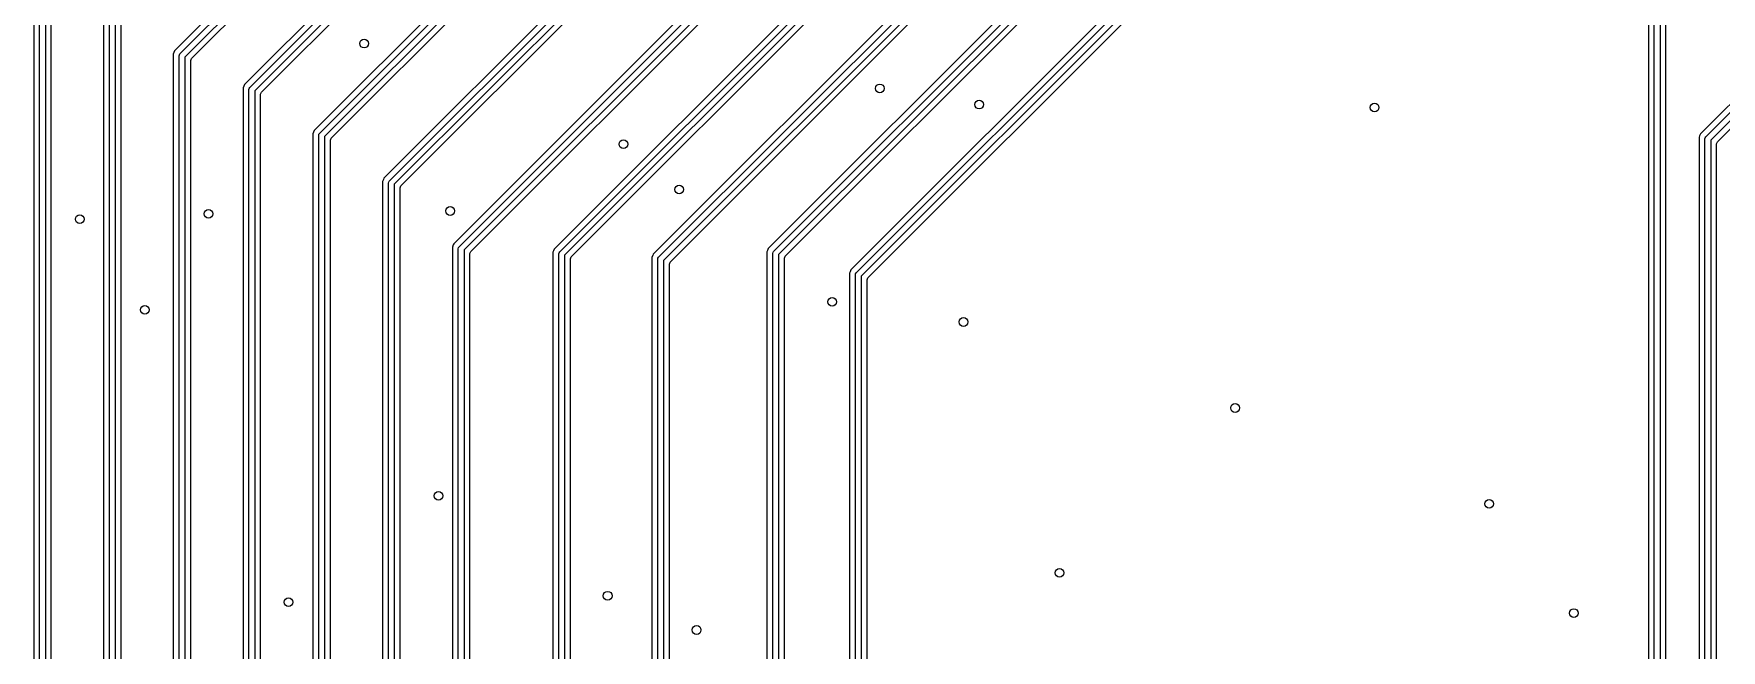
# Model space of a CAD drawing. Extents: x 114.9 to 199.6, y -137.1 to -76.7.
# Drawn here: x 155.88 to 184.9, y -116.2 to -105.59 of the extents above; entities that cross this region are included whole.
import ezdxf

# ---------------------------------------------------------------- set-up
doc = ezdxf.new("R2010")
doc.units = 0
doc.layers.add('BLACK', color=7, linetype='CONTINUOUS')

msp = doc.modelspace()

# ---------------------------------------------------------------- linework, layer by layer
at = {"layer": 'BLACK', "linetype": 'CONTINUOUS'}
for p, q in [((179.144744, -85.042415), (158.302414, -105.884744)), ((158.394645, -105.934645), (179.194645, -85.134645)), ((179.25071, -85.22), (158.48, -105.99071)), ((158.594852, -106.017987), (179.277987, -85.334852)), ((179.914745, -86.052415), (159.502414, -106.464745)), ((159.594645, -106.514645), (179.964644, -86.144645)), ((180.020711, -86.23), (159.68, -106.57071)), ((159.794852, -106.597987), (180.047987, -86.344852)), ((180.904745, -87.052415), (160.702414, -107.254745)), ((160.794645, -107.304645), (180.954644, -87.144645)), ((181.010711, -87.23), (160.88, -107.36071)), ((160.994852, -107.387987), (181.037987, -87.344852)), ((181.924745, -88.052413), (161.902414, -108.074745)), ((161.994645, -108.124645), (181.974645, -88.144645)), ((182.03071, -88.23), (162.08, -108.18071)), ((162.194852, -108.207988), (182.057988, -88.344852)), ((182.254745, -90.052415), (163.102414, -109.204745)), ((163.194645, -109.254645), (182.304645, -90.144645)), ((182.36071, -90.23), (163.28, -109.31071)), ((163.394852, -109.337987), (182.387987, -90.344852)), ((183.074745, -91.052413), (164.832414, -109.294745)), ((164.924645, -109.344645), (183.124645, -91.144645)), ((183.18071, -91.23), (165.01, -109.40071)), ((165.124852, -109.427988), (183.207988, -91.344852)), ((183.854745, -92.062415), (166.532414, -109.384745)), ((166.624645, -109.434645), (183.904644, -92.154645)), ((183.960711, -92.24), (166.71, -109.49071)), ((166.824852, -109.517987), (183.987987, -92.354852)), ((184.754745, -93.042414), (168.512413, -109.284745)), ((168.604645, -109.334645), (184.804645, -93.134644)), ((184.860711, -93.22), (168.69, -109.39071)), ((168.804852, -109.417987), (184.887987, -93.334852)), ((185.534744, -94.052415), (169.932413, -109.654745)), ((170.024645, -109.704645), (185.584645, -94.144645)), ((185.64071, -94.23), (170.11, -109.76071)), ((170.224852, -109.787987), (185.667987, -94.344852)), ((183.6495, -101.130065), (183.6495, -120.087363)), ((183.75, -120.14929), (183.75, -101.16)), ((183.85, -101.18071), (183.85, -120.17)), ((183.9505, -120.199936), (183.9505, -101.242634)), ((155.8795, -104.640065), (155.8795, -134.270767)), ((155.98, -134.4), (155.98, -104.67)), ((156.08, -104.69071), (156.08, -134.4)), ((156.1805, -134.270767), (156.1805, -104.752636)), ((157.0795, -105.290062), (157.0795, -134.270767)), ((157.18, -134.4), (157.18, -105.32)), ((157.28, -105.34071), (157.28, -134.4)), ((157.3805, -134.270767), (157.3805, -105.402635)), ((158.290089, -105.9145), (158.2795, -105.940062)), ((158.29009, -105.914498), (158.290089, -105.9145)), ((158.302411, -105.884749), (158.29009, -105.914498)), ((158.302414, -105.884744), (158.302411, -105.884749)), ((158.2795, -105.940062), (158.2795, -134.270767)), ((158.38, -105.97), (158.383806, -105.950866)), ((158.38, -134.4), (158.38, -105.97)), ((158.383806, -105.950866), (158.394645, -105.934645)), ((158.48, -105.99071), (158.48, -134.4)), ((158.5805, -106.052635), (158.594852, -106.017987)), ((158.5805, -134.270767), (158.5805, -106.052635)), ((159.49171, -106.490587), (159.4795, -106.520062)), ((159.491711, -106.490585), (159.49171, -106.490587)), ((159.502411, -106.46475), (159.491711, -106.490585)), ((159.502414, -106.464745), (159.502411, -106.46475)), ((185.510907, -106.346251), (184.542414, -107.314744)), ((184.634645, -107.364645), (185.605889, -106.393399)), ((185.676705, -106.464005), (184.72, -107.42071)), ((159.4795, -106.520062), (159.4795, -134.270767)), ((159.58, -106.55), (159.583806, -106.530866)), ((159.58, -134.4), (159.58, -106.55)), ((159.583806, -106.530866), (159.594645, -106.514645)), ((159.68, -106.57071), (159.68, -134.4)), ((159.7805, -106.632635), (159.794852, -106.597987)), ((159.7805, -134.270767), (159.7805, -106.632635)), ((184.834851, -107.447987), (185.724478, -106.558359)), ((160.689699, -107.285442), (160.6795, -107.310061)), ((160.6795, -107.310061), (160.6795, -134.270767)), ((160.6897, -107.28544), (160.689699, -107.285442)), ((160.702411, -107.25475), (160.6897, -107.28544)), ((160.702414, -107.254745), (160.702411, -107.25475)), ((160.78, -107.34), (160.783806, -107.320866)), ((160.78, -134.4), (160.78, -107.34)), ((160.783806, -107.320866), (160.794645, -107.304645)), ((160.88, -107.36071), (160.88, -134.4)), ((184.52899, -107.347151), (184.5195, -107.370064)), ((184.5195, -107.370064), (184.5195, -107.370065)), ((184.5195, -107.370065), (184.5195, -120.527363)), ((184.542413, -107.314746), (184.52899, -107.347149)), ((184.52899, -107.347149), (184.52899, -107.347151)), ((184.542414, -107.314744), (184.542413, -107.314746)), ((184.62, -107.4), (184.623806, -107.380866)), ((184.623806, -107.380866), (184.634645, -107.364645)), ((160.9805, -107.422635), (160.994852, -107.387987)), ((160.9805, -134.270767), (160.9805, -107.422635)), ((184.62, -120.589289), (184.62, -107.4)), ((184.72, -107.42071), (184.72, -120.61)), ((184.8205, -107.482634), (184.834851, -107.447987)), ((184.8205, -120.639936), (184.8205, -107.482634)), ((161.892083, -108.099686), (161.8795, -108.130062)), ((161.8795, -108.130062), (161.8795, -134.270767)), ((161.892084, -108.099684), (161.892083, -108.099686)), ((161.902411, -108.07475), (161.892084, -108.099684)), ((161.902414, -108.074745), (161.902411, -108.07475)), ((161.98, -108.16), (161.983806, -108.140866)), ((161.98, -134.4), (161.98, -108.16)), ((161.983806, -108.140866), (161.994645, -108.124645)), ((162.08, -108.18071), (162.08, -134.4)), ((162.1805, -108.242636), (162.194852, -108.207988)), ((162.1805, -134.270767), (162.1805, -108.242636)), ((163.094107, -109.2248), (163.0795, -109.260062)), ((163.0795, -109.260062), (163.0795, -134.270767)), ((163.094108, -109.224798), (163.094107, -109.2248)), ((163.102411, -109.20475), (163.094108, -109.224798)), ((163.102414, -109.204745), (163.102411, -109.20475)), ((163.18, -109.29), (163.183806, -109.270866)), ((163.18, -134.4), (163.18, -109.29)), ((163.183806, -109.270866), (163.194645, -109.254645)), ((163.28, -109.31071), (163.28, -134.4)), ((163.3805, -109.372635), (163.38985, -109.350062)), ((163.3805, -134.270767), (163.3805, -109.372635)), ((163.38985, -109.350062), (163.394852, -109.337987)), ((164.819444, -109.326058), (164.8095, -109.350062)), ((164.8095, -109.350062), (164.8095, -128.269936)), ((164.819445, -109.326056), (164.819444, -109.326058)), ((164.832411, -109.29475), (164.819445, -109.326056)), ((164.832414, -109.294745), (164.832411, -109.29475)), ((164.91, -109.38), (164.913806, -109.360866)), ((164.91, -128.24), (164.91, -109.38)), ((164.913806, -109.360866), (164.924645, -109.344645)), ((165.01, -109.40071), (165.01, -128.21929)), ((166.52198, -109.409936), (166.5095, -109.440062)), ((166.521981, -109.409934), (166.52198, -109.409936)), ((166.524232, -109.4045), (166.521981, -109.409934)), ((166.532412, -109.384748), (166.524232, -109.4045)), ((166.532414, -109.384745), (166.532412, -109.384747)), ((166.532412, -109.384747), (166.532412, -109.384748)), ((168.49899, -109.317151), (168.4895, -109.340064)), ((168.4895, -109.340064), (168.4895, -109.340065)), ((168.4895, -109.340065), (168.4895, -127.299936)), ((168.512413, -109.284746), (168.49899, -109.317149)), ((168.49899, -109.317149), (168.49899, -109.317151)), ((168.512413, -109.284745), (168.512413, -109.284746)), ((168.59, -109.37), (168.593806, -109.350866)), ((168.59, -127.27), (168.59, -109.37)), ((168.593806, -109.350866), (168.604645, -109.334645)), ((168.69, -109.39071), (168.69, -127.249289)), ((165.1105, -109.462636), (165.124852, -109.427988)), ((165.1105, -128.157364), (165.1105, -109.462636)), ((166.5095, -109.440062), (166.5095, -127.709934)), ((166.61, -109.47), (166.613806, -109.450866)), ((166.61, -127.68), (166.61, -109.47)), ((166.613806, -109.450866), (166.624645, -109.434645)), ((166.71, -109.49071), (166.71, -127.659289)), ((166.8105, -109.552635), (166.824852, -109.517987)), ((166.8105, -127.597364), (166.8105, -109.552635)), ((168.7905, -109.452635), (168.804852, -109.417987)), ((168.7905, -127.187364), (168.7905, -109.452635)), ((169.91899, -109.687151), (169.9095, -109.710064)), ((169.932413, -109.654746), (169.91899, -109.687149)), ((169.91899, -109.687149), (169.91899, -109.687151)), ((169.932413, -109.654745), (169.932413, -109.654746)), ((169.9095, -109.710064), (169.9095, -109.710065)), ((169.9095, -109.710065), (169.9095, -126.239937)), ((170.01, -109.74), (170.013806, -109.720866)), ((170.01, -126.21), (170.01, -109.74)), ((170.013806, -109.720866), (170.024645, -109.704645)), ((170.11, -109.76071), (170.11, -126.189289)), ((170.2105, -109.822635), (170.224852, -109.787987)), ((170.2105, -126.127364), (170.2105, -109.822635))]:
    msp.add_line(p, q, dxfattribs=at)
at = {"layer": 'BLACK'}
for centre in [(161.56, -105.76), (170.43, -106.53), (172.14, -106.81), (178.94, -106.86), (166.02, -107.49), (166.98, -108.27), (156.67, -108.78), (158.884973, -108.689544), (163.04, -108.64), (157.79, -110.34), (169.610065, -110.20217), (171.87, -110.55), (176.54, -112.03), (162.84, -113.54), (180.91, -113.68), (173.520608, -114.86738), (165.75, -115.26), (160.26, -115.37), (182.367446, -115.558072), (167.28, -115.85)]:
    msp.add_circle(centre, 0.075, dxfattribs=at)
at = {"layer": 'WHITE'}
for centre in [(161.56, -105.76), (170.43, -106.53), (172.14, -106.81), (178.94, -106.86), (166.02, -107.49), (166.98, -108.27), (156.67, -108.78), (158.884973, -108.689544), (163.04, -108.64), (157.79, -110.34), (169.610065, -110.20217), (171.87, -110.55), (176.54, -112.03), (162.84, -113.54), (180.91, -113.68), (173.520608, -114.86738), (165.75, -115.26), (160.26, -115.37), (182.367446, -115.558072), (167.28, -115.85)]:
    msp.add_circle(centre, 0.075, dxfattribs=at)

doc.saveas('drawing.dxf')
